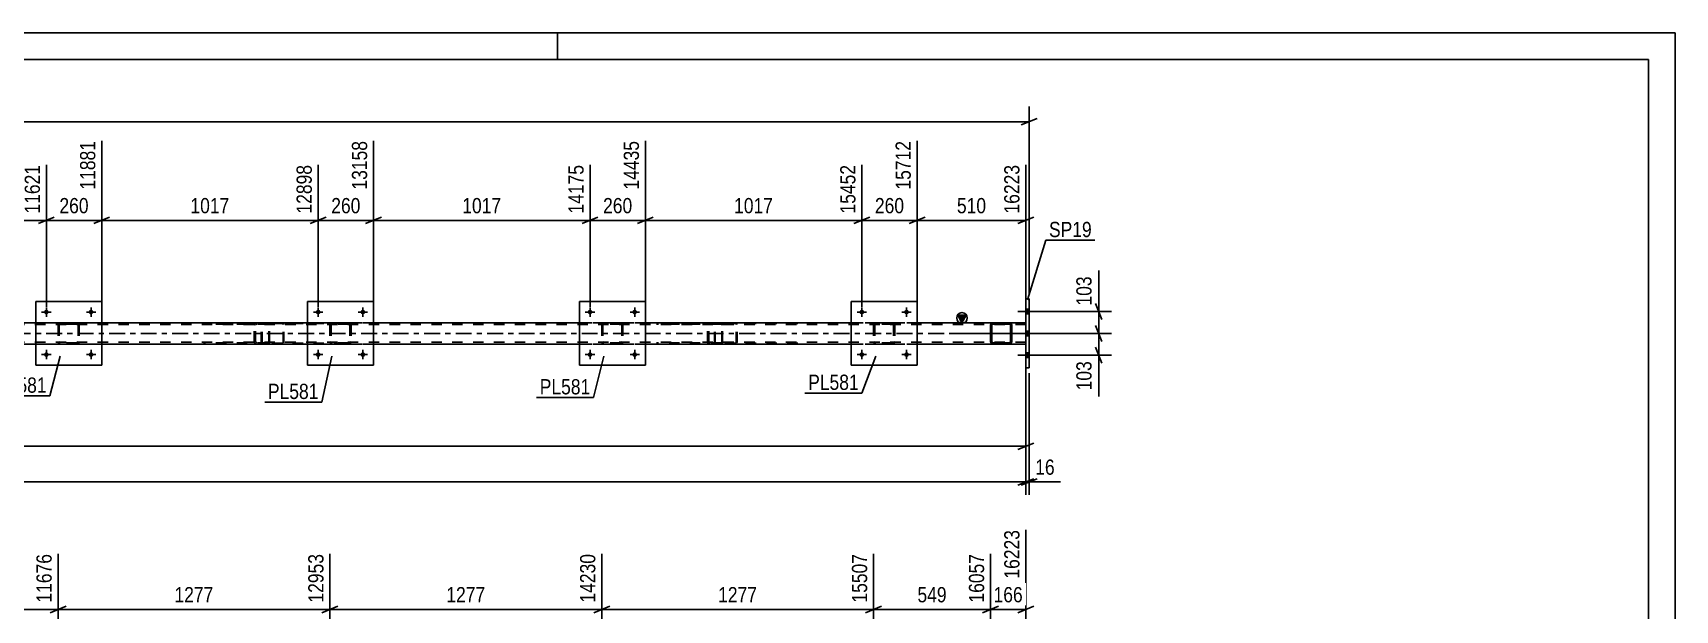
# Model space of a CAD drawing. Header units: millimetres. Extents: x 0 to 841, y 0 to 594.
# Drawn here: x 532.4 to 841, y 485.5 to 594 of the extents above; entities that cross this region are included whole.
import ezdxf

# ---------------------------------------------------------------- set-up
doc = ezdxf.new("R2010")
doc.units = ezdxf.units.MM
doc.linetypes.add('DXK_LINE_DOT2', pattern=[3.9198, 1.9599, -1.9599])
doc.linetypes.add('DXK_LINE_DOT3', pattern=[5.9187, 2.979, -0.9799, 0.9799, -0.9799])
doc.styles.add('Arial Narrow', font='ARIALN.TTF', dxfattribs={"height": 0.2})

# ---------------------------------------------------------------- blocks, each defined once
blk = doc.blocks.new('Unknown-815137511-1135 - 13993')
at = {"color": 5, "linetype": 'Continuous'}
for p, q in [((841, 594), (0, 594)), ((631, 589), (631, 594)), ((841, 0), (841, 594)), ((836, 589), (5, 589)), ((836, 5), (836, 589))]:
    blk.add_line(p, q, dxfattribs=at)
blk = doc.blocks.new('Part-815137511-2528 - 2456')
at = {"color": 7, "linetype": 'DXK_LINE_DOT2'}
for p, q in [((690.37, 539.05), (690.41, 539.24)), ((690.41, 539.24), (690.37, 539.05)), ((690.37, 539.05), (690.37, 536.01)), ((690.61, 539.05), (690.63, 539.15)), ((690.61, 539.05), (690.61, 536.01)), ((690.63, 539.15), (690.68, 539.22)), ((690.67, 539.5), (690.85, 539.53)), ((690.85, 539.53), (690.67, 539.5)), ((690.68, 539.22), (690.76, 539.28)), ((690.76, 539.28), (690.85, 539.29)), ((693.89, 539.53), (690.85, 539.53)), ((693.89, 539.29), (690.85, 539.29)), ((693.89, 539.53), (694.07, 539.5)), ((694.07, 539.5), (693.89, 539.53)), ((693.89, 539.29), (693.98, 539.28)), ((693.98, 539.28), (694.06, 539.22)), ((694.06, 539.22), (694.11, 539.15)), ((694.11, 539.15), (694.13, 539.05)), ((694.13, 539.05), (694.13, 536.01)), ((694.33, 539.24), (694.37, 539.05)), ((694.37, 539.05), (694.33, 539.24)), ((694.37, 539.05), (694.37, 536.01)), ((690.41, 535.83), (690.37, 536.01)), ((690.37, 536.01), (690.41, 535.83)), ((690.63, 535.92), (690.61, 536.01)), ((690.68, 535.84), (690.63, 535.92)), ((690.85, 535.53), (690.67, 535.57)), ((690.67, 535.57), (690.85, 535.53)), ((690.76, 535.79), (690.68, 535.84)), ((690.85, 535.77), (690.76, 535.79)), ((693.89, 535.77), (690.85, 535.77)), ((693.89, 535.53), (690.85, 535.53)), ((693.98, 535.79), (693.89, 535.77)), ((694.07, 535.57), (693.89, 535.53)), ((693.89, 535.53), (694.07, 535.57)), ((694.06, 535.84), (693.98, 535.79)), ((694.11, 535.92), (694.06, 535.84)), ((694.13, 536.01), (694.11, 535.92)), ((694.37, 536.01), (694.33, 535.83)), ((694.33, 535.83), (694.37, 536.01))]:
    blk.add_line(p, q, dxfattribs=at)
for centre, start, end in [((690.85, 539.05), 112.5, 157.5), ((690.85, 539.05), 112.5, 157.5), ((693.89, 539.05), 22.5, 67.5), ((693.89, 539.05), 22.5, 67.5), ((690.85, 536.01), 202.5, 247.5), ((690.85, 536.01), 202.5, 247.5), ((693.89, 536.01), 292.5, 337.5), ((693.89, 536.01), 292.5, 337.5)]:
    blk.add_arc(centre, 0.48, start, end, dxfattribs=at)
blk = doc.blocks.new('Part-815137511-2533 - 2456')
at = {"color": 2, "linetype": 'Continuous'}
for p, q in [((635.09, 543.53), (635.09, 531.53)), ((635.09, 543.53), (647.49, 543.53)), ((647.49, 543.53), (647.49, 531.53)), ((635.09, 531.53), (647.49, 531.53))]:
    blk.add_line(p, q, dxfattribs=at)
blk = doc.blocks.new('Part-815137511-2534 - 2456')
at = {"color": 7, "linetype": 'DXK_LINE_DOT2'}
for p, q in [((639.29, 539.05), (639.33, 539.24)), ((639.33, 539.24), (639.29, 539.05)), ((639.29, 539.05), (639.29, 536.01)), ((639.53, 539.05), (639.55, 539.15)), ((639.53, 539.05), (639.53, 536.01)), ((639.55, 539.15), (639.6, 539.22)), ((639.59, 539.5), (639.77, 539.53)), ((639.77, 539.53), (639.59, 539.5)), ((639.6, 539.22), (639.68, 539.28)), ((639.68, 539.28), (639.77, 539.29)), ((642.81, 539.53), (639.77, 539.53)), ((642.81, 539.29), (639.77, 539.29)), ((642.81, 539.53), (642.99, 539.5)), ((642.99, 539.5), (642.81, 539.53)), ((642.81, 539.29), (642.9, 539.28)), ((642.9, 539.28), (642.98, 539.22)), ((642.98, 539.22), (643.03, 539.15)), ((643.03, 539.15), (643.05, 539.05)), ((643.05, 539.05), (643.05, 536.01)), ((643.25, 539.24), (643.29, 539.05)), ((643.29, 539.05), (643.25, 539.24)), ((643.29, 539.05), (643.29, 536.01)), ((639.33, 535.83), (639.29, 536.01)), ((639.29, 536.01), (639.33, 535.83)), ((639.55, 535.92), (639.53, 536.01)), ((639.6, 535.84), (639.55, 535.92)), ((639.77, 535.53), (639.59, 535.57)), ((639.59, 535.57), (639.77, 535.53)), ((639.68, 535.79), (639.6, 535.84)), ((639.77, 535.77), (639.68, 535.79)), ((642.81, 535.77), (639.77, 535.77)), ((642.81, 535.53), (639.77, 535.53)), ((642.9, 535.79), (642.81, 535.77)), ((642.99, 535.57), (642.81, 535.53)), ((642.81, 535.53), (642.99, 535.57)), ((642.98, 535.84), (642.9, 535.79)), ((643.03, 535.92), (642.98, 535.84)), ((643.05, 536.01), (643.03, 535.92)), ((643.29, 536.01), (643.25, 535.83)), ((643.25, 535.83), (643.29, 536.01))]:
    blk.add_line(p, q, dxfattribs=at)
at = {"color": 7, "linetype": 'DXK_LINE_DOT3'}
blk.add_line((641.29, 537.53), (641.29, 537.53), dxfattribs=at)
at = {"color": 7, "linetype": 'DXK_LINE_DOT2'}
for centre, start, end in [((639.77, 539.05), 112.5, 157.5), ((639.77, 539.05), 112.5, 157.5), ((642.81, 539.05), 22.5, 67.5), ((642.81, 539.05), 22.5, 67.5), ((639.77, 536.01), 202.5, 247.5), ((639.77, 536.01), 202.5, 247.5), ((642.81, 536.01), 292.5, 337.5), ((642.81, 536.01), 292.5, 337.5)]:
    blk.add_arc(centre, 0.48, start, end, dxfattribs=at)
blk = doc.blocks.new('Bolt-815137511-2470 - 2456')
at = {"linetype": 'Continuous'}
for points in [[(637.53, 541.54, -1), (636.65, 541.54, -1)], [(645.93, 541.54, -1), (645.05, 541.54, -1)]]:
    blk.add_hatch(color=1, dxfattribs=at).paths.add_polyline_path(points)
at = {"color": 1, "linetype": 'Continuous'}
for p, q in [((636.21, 541.54), (637.97, 541.54)), ((637.09, 542.42), (637.09, 540.66)), ((644.61, 541.54), (646.37, 541.54)), ((645.49, 542.42), (645.49, 540.66))]:
    blk.add_line(p, q, dxfattribs=at)
blk = doc.blocks.new('Bolt-815137511-2471 - 2456')
at = {"linetype": 'Continuous'}
for points in [[(637.53, 533.54, -1), (636.65, 533.54, -1)], [(645.93, 533.54, -1), (645.05, 533.54, -1)]]:
    blk.add_hatch(color=1, dxfattribs=at).paths.add_polyline_path(points)
at = {"color": 1, "linetype": 'Continuous'}
for p, q in [((637.09, 534.42), (637.09, 532.66)), ((645.49, 534.42), (645.49, 532.66)), ((636.21, 533.54), (637.97, 533.54)), ((644.61, 533.54), (646.37, 533.54))]:
    blk.add_line(p, q, dxfattribs=at)
blk = doc.blocks.new('Bolt-815137511-2472 - 2456')
at = {"linetype": 'Continuous'}
for points in [[(586.45, 541.54, -1), (585.57, 541.54, -1)], [(594.85, 541.54, -1), (593.97, 541.54, -1)]]:
    blk.add_hatch(color=1, dxfattribs=at).paths.add_polyline_path(points)
at = {"color": 1, "linetype": 'Continuous'}
for p, q in [((585.13, 541.54), (586.89, 541.54)), ((586.01, 542.42), (586.01, 540.66)), ((593.53, 541.54), (595.29, 541.54)), ((594.41, 542.42), (594.41, 540.66))]:
    blk.add_line(p, q, dxfattribs=at)
blk = doc.blocks.new('Bolt-815137511-2473 - 2456')
at = {"linetype": 'Continuous'}
for points in [[(586.45, 533.54, -1), (585.57, 533.54, -1)], [(594.85, 533.54, -1), (593.97, 533.54, -1)]]:
    blk.add_hatch(color=1, dxfattribs=at).paths.add_polyline_path(points)
at = {"color": 1, "linetype": 'Continuous'}
for p, q in [((586.01, 534.42), (586.01, 532.66)), ((594.41, 534.42), (594.41, 532.66)), ((585.13, 533.54), (586.89, 533.54)), ((593.53, 533.54), (595.29, 533.54))]:
    blk.add_line(p, q, dxfattribs=at)
blk = doc.blocks.new('Bolt-815137511-2474 - 2456')
at = {"linetype": 'Continuous'}
for points in [[(535.37, 541.54, -1), (534.49, 541.54, -1)], [(543.77, 541.54, -1), (542.89, 541.54, -1)]]:
    blk.add_hatch(color=1, dxfattribs=at).paths.add_polyline_path(points)
at = {"color": 1, "linetype": 'Continuous'}
for p, q in [((534.05, 541.54), (535.81, 541.54)), ((534.93, 542.42), (534.93, 540.66)), ((542.45, 541.54), (544.21, 541.54)), ((543.33, 542.42), (543.33, 540.66))]:
    blk.add_line(p, q, dxfattribs=at)
blk = doc.blocks.new('Part-815137511-2539 - 2456')
at = {"color": 2, "linetype": 'Continuous'}
for p, q in [((584.01, 543.53), (584.01, 531.53)), ((584.01, 543.53), (596.41, 543.53)), ((596.41, 543.53), (596.41, 531.53)), ((584.01, 531.53), (596.41, 531.53))]:
    blk.add_line(p, q, dxfattribs=at)
blk = doc.blocks.new('Bolt-815137511-2475 - 2456')
at = {"linetype": 'Continuous'}
for points in [[(535.37, 533.54, -1), (534.49, 533.54, -1)], [(543.77, 533.54, -1), (542.89, 533.54, -1)]]:
    blk.add_hatch(color=1, dxfattribs=at).paths.add_polyline_path(points)
at = {"color": 1, "linetype": 'Continuous'}
for p, q in [((534.93, 534.42), (534.93, 532.66)), ((543.33, 534.42), (543.33, 532.66)), ((534.05, 533.54), (535.81, 533.54)), ((542.45, 533.54), (544.21, 533.54))]:
    blk.add_line(p, q, dxfattribs=at)
blk = doc.blocks.new('Part-815137511-2540 - 2456')
at = {"color": 7, "linetype": 'DXK_LINE_DOT2'}
for p, q in [((588.21, 539.05), (588.24, 539.24)), ((588.24, 539.24), (588.21, 539.05)), ((588.21, 539.05), (588.21, 536.01)), ((588.45, 539.05), (588.47, 539.15)), ((588.45, 539.05), (588.45, 536.01)), ((588.47, 539.15), (588.52, 539.22)), ((588.5, 539.5), (588.69, 539.53)), ((588.69, 539.53), (588.5, 539.5)), ((588.52, 539.22), (588.6, 539.28)), ((588.6, 539.28), (588.69, 539.29)), ((591.73, 539.53), (588.69, 539.53)), ((591.73, 539.29), (588.69, 539.29)), ((591.73, 539.53), (591.91, 539.5)), ((591.91, 539.5), (591.73, 539.53)), ((591.73, 539.29), (591.82, 539.28)), ((591.82, 539.28), (591.9, 539.22)), ((591.9, 539.22), (591.95, 539.15)), ((591.95, 539.15), (591.97, 539.05)), ((591.97, 539.05), (591.97, 536.01)), ((592.17, 539.24), (592.21, 539.05)), ((592.21, 539.05), (592.17, 539.24)), ((592.21, 539.05), (592.21, 536.01)), ((588.24, 535.83), (588.21, 536.01)), ((588.21, 536.01), (588.24, 535.83)), ((588.47, 535.92), (588.45, 536.01)), ((588.52, 535.84), (588.47, 535.92)), ((588.69, 535.53), (588.5, 535.57)), ((588.5, 535.57), (588.69, 535.53)), ((588.6, 535.79), (588.52, 535.84)), ((588.69, 535.77), (588.6, 535.79)), ((591.73, 535.77), (588.69, 535.77)), ((591.73, 535.53), (588.69, 535.53)), ((591.82, 535.79), (591.73, 535.77)), ((591.91, 535.57), (591.73, 535.53)), ((591.73, 535.53), (591.91, 535.57)), ((591.9, 535.84), (591.82, 535.79)), ((591.95, 535.92), (591.9, 535.84)), ((591.97, 536.01), (591.95, 535.92)), ((592.21, 536.01), (592.17, 535.83)), ((592.17, 535.83), (592.21, 536.01))]:
    blk.add_line(p, q, dxfattribs=at)
at = {"color": 7, "linetype": 'DXK_LINE_DOT3'}
blk.add_line((590.21, 537.53), (590.21, 537.53), dxfattribs=at)
at = {"color": 7, "linetype": 'DXK_LINE_DOT2'}
for centre, start, end in [((588.69, 539.05), 112.5, 157.5), ((588.69, 539.05), 112.5, 157.5), ((591.73, 539.05), 22.5, 67.5), ((591.73, 539.05), 22.5, 67.5), ((588.69, 536.01), 202.5, 247.5), ((588.69, 536.01), 202.5, 247.5), ((591.73, 536.01), 292.5, 337.5), ((591.73, 536.01), 292.5, 337.5)]:
    blk.add_arc(centre, 0.48, start, end, dxfattribs=at)
blk = doc.blocks.new('Bolt-815137511-2478 - 2456')
at = {"linetype": 'Continuous'}
for points in [[(688.61, 541.54, -1), (687.73, 541.54, -1)], [(697.01, 541.54, -1), (696.13, 541.54, -1)]]:
    blk.add_hatch(color=1, dxfattribs=at).paths.add_polyline_path(points)
at = {"color": 1, "linetype": 'Continuous'}
for p, q in [((687.29, 541.54), (689.05, 541.54)), ((688.17, 542.42), (688.17, 540.66)), ((695.69, 541.54), (697.45, 541.54)), ((696.57, 542.42), (696.57, 540.66))]:
    blk.add_line(p, q, dxfattribs=at)
blk = doc.blocks.new('Part-815137511-2602 - 2456')
at = {"linetype": 'Continuous'}
blk.add_hatch(color=2, dxfattribs=at).paths.add_polyline_path([(706.99, 539.53), (706.19, 540.93), (707.79, 540.93)])
at = {"color": 2, "linetype": 'Continuous'}
for p, q in [((706.99, 539.53), (706.19, 540.93)), ((706.19, 540.93), (707.79, 540.93)), ((707.79, 540.93), (706.99, 539.53)), ((532.93, 539.53), (494.25, 539.53)), ((584.01, 539.53), (545.33, 539.53)), ((635.09, 539.53), (596.41, 539.53)), ((686.17, 539.53), (647.49, 539.53)), ((712.83, 539.53), (698.57, 539.53)), ((718.99, 539.53), (715.87, 539.53)), ((532.93, 535.53), (494.25, 535.53)), ((584.01, 535.53), (545.33, 535.53)), ((635.09, 535.53), (596.41, 535.53)), ((686.17, 535.53), (647.49, 535.53)), ((712.83, 535.53), (698.57, 535.53)), ((718.99, 535.53), (715.87, 535.53))]:
    blk.add_line(p, q, dxfattribs=at)
at = {"color": 7, "linetype": 'DXK_LINE_DOT2'}
for p, q in [((718.99, 539.21), (114.68, 539.21)), ((715.87, 539.53), (175.36, 539.53)), ((545.33, 539.53), (532.93, 539.53)), ((596.41, 539.53), (584.01, 539.53)), ((647.49, 539.53), (635.09, 539.53)), ((698.57, 539.53), (686.17, 539.53)), ((718.99, 535.53), (718.99, 539.53)), ((718.99, 539.53), (718.99, 539.53)), ((718.99, 539.53), (718.99, 535.53)), ((718.99, 539.21), (718.99, 539.21)), ((718.99, 535.85), (114.68, 535.85)), ((715.87, 535.53), (175.36, 535.53)), ((545.33, 535.53), (532.93, 535.53)), ((596.41, 535.53), (584.01, 535.53)), ((647.49, 535.53), (635.09, 535.53)), ((698.57, 535.53), (686.17, 535.53)), ((718.99, 535.85), (718.99, 535.85)), ((718.99, 535.53), (718.99, 535.53))]:
    blk.add_line(p, q, dxfattribs=at)
at = {"color": 7, "linetype": 'DXK_LINE_DOT3'}
blk.add_line((114.68, 537.53), (718.99, 537.53), dxfattribs=at)
at = {"color": 2, "linetype": 'Continuous'}
blk.add_circle((706.99, 540.43), 1, dxfattribs=at)
blk = doc.blocks.new('Bolt-815137511-2479 - 2456')
at = {"linetype": 'Continuous'}
for points in [[(688.61, 533.54, -1), (687.73, 533.54, -1)], [(697.01, 533.54, -1), (696.13, 533.54, -1)]]:
    blk.add_hatch(color=1, dxfattribs=at).paths.add_polyline_path(points)
at = {"color": 1, "linetype": 'Continuous'}
for p, q in [((688.17, 534.42), (688.17, 532.66)), ((696.57, 534.42), (696.57, 532.66)), ((687.29, 533.54), (689.05, 533.54)), ((695.69, 533.54), (697.45, 533.54))]:
    blk.add_line(p, q, dxfattribs=at)
blk = doc.blocks.new('Part-815137511-2545 - 2456')
at = {"color": 2, "linetype": 'Continuous'}
for p, q in [((532.93, 543.53), (532.93, 531.53)), ((532.93, 543.53), (545.33, 543.53)), ((545.33, 543.53), (545.33, 531.53)), ((532.93, 531.53), (545.33, 531.53))]:
    blk.add_line(p, q, dxfattribs=at)
blk = doc.blocks.new('Part-815137511-2631 - 2456')
at = {"color": 7, "linetype": 'DXK_LINE_DOT2'}
for p, q in [((575.35, 539.34), (575.33, 539.21)), ((575.33, 535.85), (575.33, 539.21)), ((575.5, 539.21), (575.51, 539.28)), ((575.5, 535.85), (575.5, 539.21)), ((575.51, 539.28), (575.55, 539.33)), ((575.67, 539.53), (575.54, 539.51)), ((575.55, 539.33), (575.6, 539.36)), ((575.6, 539.36), (575.67, 539.37)), ((591, 539.53), (575.67, 539.53)), ((591, 539.37), (575.67, 539.37)), ((579.37, 539.51), (579.24, 539.53)), ((579.24, 539.37), (579.31, 539.36)), ((579.31, 539.36), (579.33, 539.35)), ((579.33, 539.35), (579.36, 539.33)), ((579.36, 539.33), (579.4, 539.28)), ((579.4, 539.28), (579.41, 539.21)), ((579.41, 535.85), (579.41, 539.21)), ((579.58, 539.21), (579.56, 539.34)), ((579.58, 535.85), (579.58, 539.21)), ((575.33, 535.85), (575.35, 535.73)), ((575.51, 535.79), (575.5, 535.85)), ((575.55, 535.74), (575.51, 535.79)), ((575.54, 535.56), (575.67, 535.53)), ((575.6, 535.71), (575.55, 535.74)), ((575.67, 535.69), (575.6, 535.71)), ((591, 535.69), (575.67, 535.69)), ((591, 535.53), (575.67, 535.53)), ((579.24, 535.69), (579.31, 535.71)), ((579.24, 535.53), (579.37, 535.56)), ((579.31, 535.71), (579.33, 535.72)), ((579.33, 535.72), (579.36, 535.74)), ((579.4, 535.79), (579.36, 535.74)), ((579.41, 535.85), (579.4, 535.79)), ((579.56, 535.73), (579.58, 535.85))]:
    blk.add_line(p, q, dxfattribs=at)
for centre, start, end in [((575.66, 539.2), 110.7583, 155.68), ((579.26, 539.2), 24.32, 69.2417), ((575.66, 535.87), 204.32, 249.2417)]:
    blk.add_arc(centre, 0.331, start, end, dxfattribs=at)
blk = doc.blocks.new('Part-815137511-2546 - 2456')
at = {"color": 7, "linetype": 'DXK_LINE_DOT2'}
for p, q in [((537.13, 539.05), (537.16, 539.24)), ((537.16, 539.24), (537.13, 539.05)), ((537.13, 539.05), (537.13, 536.01)), ((537.37, 539.05), (537.39, 539.15)), ((537.37, 539.05), (537.37, 536.01)), ((537.39, 539.15), (537.44, 539.22)), ((537.42, 539.5), (537.61, 539.53)), ((537.61, 539.53), (537.42, 539.5)), ((537.44, 539.22), (537.52, 539.28)), ((537.52, 539.28), (537.61, 539.29)), ((540.65, 539.53), (537.61, 539.53)), ((540.65, 539.29), (537.61, 539.29)), ((540.65, 539.53), (540.83, 539.5)), ((540.83, 539.5), (540.65, 539.53)), ((540.65, 539.29), (540.74, 539.28)), ((540.74, 539.28), (540.82, 539.22)), ((540.82, 539.22), (540.87, 539.15)), ((540.87, 539.15), (540.89, 539.05)), ((540.89, 539.05), (540.89, 536.01)), ((541.09, 539.24), (541.13, 539.05)), ((541.13, 539.05), (541.09, 539.24)), ((541.13, 539.05), (541.13, 536.01)), ((537.16, 535.83), (537.13, 536.01)), ((537.13, 536.01), (537.16, 535.83)), ((537.39, 535.92), (537.37, 536.01)), ((537.44, 535.84), (537.39, 535.92)), ((537.61, 535.53), (537.42, 535.57)), ((537.42, 535.57), (537.61, 535.53)), ((537.52, 535.79), (537.44, 535.84)), ((537.61, 535.77), (537.52, 535.79)), ((540.65, 535.77), (537.61, 535.77)), ((540.65, 535.53), (537.61, 535.53)), ((540.74, 535.79), (540.65, 535.77)), ((540.83, 535.57), (540.65, 535.53)), ((540.65, 535.53), (540.83, 535.57)), ((540.82, 535.84), (540.74, 535.79)), ((540.87, 535.92), (540.82, 535.84)), ((540.89, 536.01), (540.87, 535.92)), ((541.13, 536.01), (541.09, 535.83)), ((541.09, 535.83), (541.13, 536.01))]:
    blk.add_line(p, q, dxfattribs=at)
at = {"color": 7, "linetype": 'DXK_LINE_DOT3'}
blk.add_line((539.13, 537.53), (539.13, 537.53), dxfattribs=at)
at = {"color": 7, "linetype": 'DXK_LINE_DOT2'}
for centre, start, end in [((537.61, 539.05), 112.5, 157.5), ((537.61, 539.05), 112.5, 157.5), ((540.65, 539.05), 22.5, 67.5), ((540.65, 539.05), 22.5, 67.5), ((537.61, 536.01), 202.5, 247.5), ((537.61, 536.01), 202.5, 247.5), ((540.65, 536.01), 292.5, 337.5), ((540.65, 536.01), 292.5, 337.5)]:
    blk.add_arc(centre, 0.48, start, end, dxfattribs=at)
blk = doc.blocks.new('Part-815137511-2557 - 2456')
at = {"color": 2, "linetype": 'Continuous'}
for p, q in [((686.17, 543.53), (686.17, 531.53)), ((686.17, 543.53), (698.57, 543.53)), ((698.57, 543.53), (698.57, 531.53)), ((686.17, 531.53), (698.57, 531.53))]:
    blk.add_line(p, q, dxfattribs=at)
blk = doc.blocks.new('Part-815137511-2558 - 2456')
at = {"color": 2, "linetype": 'Continuous'}
for p, q in [((712.38, 539.24), (712.35, 539.05)), ((712.35, 539.05), (712.35, 536.01)), ((712.59, 539.05), (712.6, 539.15)), ((712.59, 539.05), (712.59, 536.01)), ((712.6, 539.15), (712.66, 539.22)), ((712.83, 539.53), (712.64, 539.5)), ((712.66, 539.22), (712.73, 539.28)), ((712.73, 539.28), (712.83, 539.29)), ((715.87, 539.53), (712.83, 539.53)), ((715.87, 539.29), (712.83, 539.29)), ((716.05, 539.5), (715.87, 539.53)), ((715.87, 539.29), (715.96, 539.28)), ((715.96, 539.28), (716.04, 539.22)), ((716.04, 539.22), (716.09, 539.15)), ((716.09, 539.15), (716.11, 539.05)), ((716.11, 539.05), (716.11, 536.01)), ((716.35, 539.05), (716.31, 539.24)), ((716.35, 539.05), (716.35, 536.01)), ((712.35, 536.01), (712.38, 535.83)), ((712.6, 535.92), (712.59, 536.01)), ((712.66, 535.84), (712.6, 535.92)), ((712.64, 535.57), (712.83, 535.53)), ((712.73, 535.79), (712.66, 535.84)), ((712.83, 535.77), (712.73, 535.79)), ((715.87, 535.77), (712.83, 535.77)), ((715.87, 535.53), (712.83, 535.53)), ((715.96, 535.79), (715.87, 535.77)), ((715.87, 535.53), (716.05, 535.57)), ((716.04, 535.84), (715.96, 535.79)), ((716.09, 535.92), (716.04, 535.84)), ((716.11, 536.01), (716.09, 535.92)), ((716.31, 535.83), (716.35, 536.01))]:
    blk.add_line(p, q, dxfattribs=at)
at = {"color": 7, "linetype": 'DXK_LINE_DOT2'}
for p, q in [((712.35, 539.05), (712.38, 539.24)), ((712.64, 539.5), (712.83, 539.53)), ((715.87, 539.53), (716.05, 539.5)), ((716.31, 539.24), (716.35, 539.05)), ((712.38, 535.83), (712.35, 536.01)), ((712.83, 535.53), (712.64, 535.57)), ((716.05, 535.57), (715.87, 535.53)), ((716.35, 536.01), (716.31, 535.83))]:
    blk.add_line(p, q, dxfattribs=at)
at = {"color": 7, "linetype": 'DXK_LINE_DOT3'}
blk.add_line((714.35, 537.53), (714.35, 537.53), dxfattribs=at)
at = {"color": 2, "linetype": 'Continuous'}
for centre, start, end in [((712.83, 539.05), 112.5, 157.5), ((715.87, 539.05), 22.5, 67.5), ((712.83, 536.01), 202.5, 247.5), ((715.87, 536.01), 292.5, 337.5)]:
    blk.add_arc(centre, 0.48, start, end, dxfattribs=at)
at = {"color": 7, "linetype": 'DXK_LINE_DOT2'}
for centre, start, end in [((712.83, 539.05), 112.5, 157.5), ((715.87, 539.05), 22.5, 67.5), ((712.83, 536.01), 202.5, 247.5), ((715.87, 536.01), 292.5, 337.5)]:
    blk.add_arc(centre, 0.48, start, end, dxfattribs=at)
blk = doc.blocks.new('Bolt-815137511-2605 - 2456')
at = {"linetype": 'Continuous'}
for points in [[(719.63, 541.19), (719.63, 542.07), (718.99, 542.07), (718.99, 541.19)], [(719.63, 541.19), (719.63, 542.07), (718.99, 542.07), (718.99, 541.19)], [(719.63, 541.19), (719.63, 542.07), (718.99, 542.07), (718.99, 541.19)], [(719.63, 537.09), (719.63, 537.97), (718.99, 537.97), (718.99, 537.09)], [(719.63, 537.09), (719.63, 537.97), (718.99, 537.97), (718.99, 537.09)], [(719.63, 532.99), (719.63, 533.87), (718.99, 533.87), (718.99, 532.99)], [(719.63, 532.99), (719.63, 533.87), (718.99, 533.87), (718.99, 532.99)], [(719.63, 532.99), (719.63, 533.87), (718.99, 533.87), (718.99, 532.99)]]:
    blk.add_hatch(color=1, dxfattribs=at).paths.add_polyline_path(points)
at = {"color": 1, "linetype": 'Continuous'}
for p, q in [((720.79, 541.63), (717.47, 541.63)), ((720.79, 541.63), (717.47, 541.63)), ((720.79, 541.63), (717.47, 541.63)), ((719.63, 542.07), (718.99, 542.07)), ((719.63, 542.07), (718.99, 542.07)), ((719.63, 542.07), (718.99, 542.07)), ((719.63, 541.19), (718.99, 541.19)), ((719.63, 541.19), (718.99, 541.19)), ((719.63, 541.19), (718.99, 541.19)), ((720.79, 537.53), (717.47, 537.53)), ((720.79, 537.53), (717.47, 537.53)), ((719.63, 537.97), (718.99, 537.97)), ((719.63, 537.97), (718.99, 537.97)), ((719.63, 537.09), (718.99, 537.09)), ((719.63, 537.09), (718.99, 537.09)), ((720.79, 533.43), (717.47, 533.43)), ((720.79, 533.43), (717.47, 533.43)), ((720.79, 533.43), (717.47, 533.43)), ((719.63, 533.87), (718.99, 533.87)), ((719.63, 533.87), (718.99, 533.87)), ((719.63, 533.87), (718.99, 533.87)), ((719.63, 532.99), (718.99, 532.99)), ((719.63, 532.99), (718.99, 532.99)), ((719.63, 532.99), (718.99, 532.99))]:
    blk.add_line(p, q, dxfattribs=at)
blk = doc.blocks.new('Part-815137511-2650 - 2456')
at = {"color": 7, "linetype": 'DXK_LINE_DOT2'}
for p, q in [((660.49, 539.34), (660.46, 539.21)), ((660.46, 535.85), (660.46, 539.21)), ((660.63, 539.21), (660.64, 539.28)), ((660.63, 535.85), (660.63, 539.21)), ((660.64, 539.28), (660.68, 539.33)), ((660.8, 539.53), (660.67, 539.51)), ((660.68, 539.33), (660.74, 539.36)), ((660.74, 539.36), (660.8, 539.37)), ((676.13, 539.53), (660.8, 539.53)), ((676.13, 539.37), (660.8, 539.37)), ((664.51, 539.51), (664.38, 539.53)), ((664.38, 539.37), (664.44, 539.36)), ((664.44, 539.36), (664.47, 539.35)), ((664.47, 539.35), (664.5, 539.33)), ((664.5, 539.33), (664.54, 539.28)), ((664.54, 539.28), (664.55, 539.21)), ((664.55, 535.85), (664.55, 539.21)), ((664.72, 539.21), (664.69, 539.34)), ((664.72, 535.85), (664.72, 539.21)), ((660.46, 535.85), (660.49, 535.73)), ((660.64, 535.79), (660.63, 535.85)), ((660.68, 535.74), (660.64, 535.79)), ((660.67, 535.56), (660.8, 535.53)), ((660.74, 535.71), (660.68, 535.74)), ((660.8, 535.69), (660.74, 535.71)), ((676.13, 535.69), (660.8, 535.69)), ((676.13, 535.53), (660.8, 535.53)), ((664.38, 535.69), (664.44, 535.71)), ((664.38, 535.53), (664.51, 535.56)), ((664.44, 535.71), (664.47, 535.72)), ((664.47, 535.72), (664.5, 535.74)), ((664.54, 535.79), (664.5, 535.74)), ((664.55, 535.85), (664.54, 535.79)), ((664.69, 535.73), (664.72, 535.85))]:
    blk.add_line(p, q, dxfattribs=at)
for centre, start, end in [((660.79, 539.2), 110.7583, 155.68), ((664.39, 539.2), 24.32, 69.2417), ((660.79, 535.87), 204.32, 249.2417)]:
    blk.add_arc(centre, 0.331, start, end, dxfattribs=at)
blk = doc.blocks.new('Part-815137511-2652 - 2456')
at = {"color": 7, "linetype": 'DXK_LINE_DOT2'}
for p, q in [((661.74, 539.53), (649.58, 539.53)), ((661.74, 539.29), (649.58, 539.29)), ((659.17, 539.19), (659.14, 539.05)), ((659.14, 536.01), (659.14, 539.05)), ((659.18, 539.24), (659.17, 539.19)), ((659.4, 539.05), (659.41, 539.15)), ((659.4, 536.01), (659.4, 539.05)), ((659.41, 539.15), (659.47, 539.22)), ((659.65, 539.53), (659.45, 539.5)), ((659.47, 539.22), (659.55, 539.28)), ((659.55, 539.28), (659.65, 539.29)), ((660.46, 539.29), (660.46, 539.53)), ((661.84, 539.5), (661.74, 539.53)), ((661.74, 539.29), (661.79, 539.28)), ((661.79, 539.28), (661.83, 539.22)), ((661.83, 539.22), (661.86, 539.15)), ((661.93, 539.39), (661.84, 539.5)), ((661.86, 539.15), (661.87, 539.05)), ((661.87, 536.01), (661.87, 539.05)), ((661.99, 539.24), (661.93, 539.39)), ((662.01, 539.05), (661.99, 539.24)), ((662.01, 536.01), (662.01, 539.05)), ((661.74, 535.77), (649.58, 535.77)), ((661.74, 535.53), (649.58, 535.53)), ((659.14, 536.01), (659.16, 535.93)), ((659.16, 535.93), (659.18, 535.83)), ((659.41, 535.92), (659.4, 536.01)), ((659.47, 535.84), (659.41, 535.92)), ((659.45, 535.57), (659.65, 535.53)), ((659.55, 535.79), (659.47, 535.84)), ((659.65, 535.77), (659.55, 535.79)), ((660.46, 535.53), (660.46, 535.77)), ((661.79, 535.79), (661.74, 535.77)), ((661.74, 535.53), (661.84, 535.57)), ((661.83, 535.84), (661.79, 535.79)), ((661.86, 535.92), (661.83, 535.84)), ((661.84, 535.57), (661.93, 535.67)), ((661.87, 536.01), (661.86, 535.92)), ((661.93, 535.67), (661.94, 535.71)), ((661.94, 535.71), (661.99, 535.83)), ((661.99, 535.83), (662.01, 536.01))]:
    blk.add_line(p, q, dxfattribs=at)
for centre, start, end in [((659.63, 539.04), 111.1941, 156.1506), ((659.63, 536.03), 203.8494, 248.8059)]:
    blk.add_arc(centre, 0.492, start, end, dxfattribs=at)
blk = doc.blocks.new('Part-815137511-2659 - 2456')
at = {"color": 7, "linetype": 'DXK_LINE_DOT2'}
for p, q in [((576.6, 539.53), (564.45, 539.53)), ((576.6, 539.29), (564.45, 539.29)), ((574.04, 539.19), (574.01, 539.05)), ((574.01, 536.01), (574.01, 539.05)), ((574.05, 539.24), (574.04, 539.19)), ((574.26, 539.05), (574.28, 539.15)), ((574.26, 536.01), (574.26, 539.05)), ((574.28, 539.15), (574.33, 539.22)), ((574.51, 539.53), (574.32, 539.5)), ((574.33, 539.22), (574.42, 539.28)), ((574.42, 539.28), (574.51, 539.29)), ((575.33, 539.29), (575.33, 539.53)), ((576.71, 539.5), (576.6, 539.53)), ((576.6, 539.29), (576.66, 539.28)), ((576.66, 539.28), (576.7, 539.22)), ((576.7, 539.22), (576.73, 539.15)), ((576.8, 539.39), (576.71, 539.5)), ((576.73, 539.15), (576.74, 539.05)), ((576.74, 536.01), (576.74, 539.05)), ((576.85, 539.24), (576.8, 539.39)), ((576.87, 539.05), (576.85, 539.24)), ((576.87, 536.01), (576.87, 539.05)), ((576.6, 535.77), (564.45, 535.77)), ((576.6, 535.53), (564.45, 535.53)), ((574.01, 536.01), (574.03, 535.93)), ((574.03, 535.93), (574.05, 535.83)), ((574.28, 535.92), (574.26, 536.01)), ((574.33, 535.84), (574.28, 535.92)), ((574.32, 535.57), (574.51, 535.53)), ((574.42, 535.79), (574.33, 535.84)), ((574.51, 535.77), (574.42, 535.79)), ((575.33, 535.53), (575.33, 535.77)), ((576.66, 535.79), (576.6, 535.77)), ((576.6, 535.53), (576.71, 535.57)), ((576.7, 535.84), (576.66, 535.79)), ((576.73, 535.92), (576.7, 535.84)), ((576.71, 535.57), (576.8, 535.67)), ((576.74, 536.01), (576.73, 535.92)), ((576.8, 535.67), (576.81, 535.71)), ((576.81, 535.71), (576.85, 535.83)), ((576.85, 535.83), (576.87, 536.01))]:
    blk.add_line(p, q, dxfattribs=at)
for centre, start, end in [((574.5, 539.04), 111.1941, 156.1506), ((574.5, 536.03), 203.8494, 248.8059)]:
    blk.add_arc(centre, 0.492, start, end, dxfattribs=at)
blk = doc.blocks.new('Part-815137511-2670 - 2456')
at = {"color": 2, "linetype": 'Continuous'}
for p, q in [((718.99, 544.03), (718.99, 544.03)), ((718.99, 544.03), (719.63, 544.03)), ((718.99, 531.03), (718.99, 544.03)), ((719.63, 544.03), (719.63, 531.03)), ((718.99, 531.03), (718.99, 531.03)), ((719.63, 531.03), (718.99, 531.03))]:
    blk.add_line(p, q, dxfattribs=at)
at = {"color": 7, "linetype": 'DXK_LINE_DOT2'}
for p, q in [((718.99, 544.03), (718.99, 531.03)), ((719.63, 531.03), (719.63, 544.03))]:
    blk.add_line(p, q, dxfattribs=at)
blk = doc.blocks.new('StraightDimension-815137511-10486 - 2456')
at = {"color": 7, "linetype": 'Continuous'}
for p, q in [((545.33, 540.53), (545.33, 573.69)), ((586.01, 542.54), (586.01, 569.19)), ((546.83, 559.35), (543.83, 558.15)), ((545.33, 558.75), (586.01, 558.75)), ((584.51, 558.15), (587.51, 559.35))]:
    blk.add_line(p, q, dxfattribs=at)
at = {"color": 0, "linetype": 'Continuous'}
blk.add_wipeout([(585.41, 569.79), (581.21, 569.79), (581.21, 559.45), (585.41, 559.45)], dxfattribs=at)
at = {"color": 0}
blk.add_wipeout([(569.92, 559.5), (569.92, 563.7), (561.41, 563.7), (561.41, 559.5)], dxfattribs=at)
at = {"color": 3, "linetype": 'Continuous', "style": 'Arial Narrow'}
blk.add_text('12898', height=2.863, rotation=90.0002, dxfattribs=at).set_placement((584.81, 560.05))
at = {"color": 3, "style": 'Arial Narrow'}
blk.add_text('1017', height=2.863, dxfattribs=at).set_placement((562.01, 560.1))
blk = doc.blocks.new('StraightDimension-815137511-10488 - 2456')
at = {"color": 7, "linetype": 'Continuous'}
for p, q in [((494.25, 540.53), (494.25, 573.69)), ((534.93, 542.54), (534.93, 569.19)), ((495.75, 559.35), (492.75, 558.15)), ((494.25, 558.75), (534.93, 558.75)), ((533.43, 558.15), (536.43, 559.35))]:
    blk.add_line(p, q, dxfattribs=at)
at = {"color": 0, "linetype": 'Continuous'}
blk.add_wipeout([(534.33, 569.79), (530.13, 569.79), (530.13, 559.45), (534.33, 559.45)], dxfattribs=at)
at = {"color": 0}
blk.add_wipeout([(518.84, 559.5), (518.84, 563.7), (510.33, 563.7), (510.33, 559.5)], dxfattribs=at)
at = {"color": 3, "linetype": 'Continuous', "style": 'Arial Narrow'}
blk.add_text('11621', height=2.863, rotation=90.0002, dxfattribs=at).set_placement((533.73, 560.05))
at = {"color": 3, "style": 'Arial Narrow'}
blk.add_text('1017', height=2.863, dxfattribs=at).set_placement((510.93, 560.1))
blk = doc.blocks.new('StraightDimension-815137511-2776 - 2456')
at = {"color": 7, "linetype": 'Continuous'}
for p, q in [((718.99, 530.03), (718.99, 507.22)), ((89.45, 509.62), (718.99, 509.62)), ((717.49, 509.02), (720.49, 510.22))]:
    blk.add_line(p, q, dxfattribs=at)
blk = doc.blocks.new('StraightDimension-815137511-10485 - 2456')
at = {"color": 7, "linetype": 'Continuous'}
for p, q in [((596.41, 540.53), (596.41, 573.69)), ((586.01, 542.54), (586.01, 569.19)), ((584.51, 558.15), (587.51, 559.35)), ((586.01, 558.75), (596.41, 558.75)), ((597.91, 559.35), (594.91, 558.15))]:
    blk.add_line(p, q, dxfattribs=at)
at = {"color": 0}
blk.add_wipeout([(594.55, 559.5), (594.55, 563.7), (587.87, 563.7), (587.87, 559.5)], dxfattribs=at)
at = {"color": 0, "linetype": 'Continuous'}
blk.add_wipeout([(595.81, 574.29), (591.61, 574.29), (591.61, 563.95), (595.81, 563.95)], dxfattribs=at)
at = {"color": 3, "linetype": 'Continuous', "style": 'Arial Narrow'}
blk.add_text('13158', height=2.863, rotation=90.0002, dxfattribs=at).set_placement((595.21, 564.55))
at = {"color": 3, "style": 'Arial Narrow'}
blk.add_text('260', height=2.863, dxfattribs=at).set_placement((588.47, 560.1))
blk = doc.blocks.new('StraightDimension-815137511-10483 - 2456')
at = {"color": 7, "linetype": 'Continuous'}
for p, q in [((647.49, 540.53), (647.49, 573.69)), ((637.09, 542.54), (637.09, 569.19)), ((635.59, 558.15), (638.59, 559.35)), ((637.09, 558.75), (647.49, 558.75)), ((648.99, 559.35), (645.99, 558.15))]:
    blk.add_line(p, q, dxfattribs=at)
at = {"color": 0}
blk.add_wipeout([(645.63, 559.5), (645.63, 563.7), (638.95, 563.7), (638.95, 559.5)], dxfattribs=at)
at = {"color": 0, "linetype": 'Continuous'}
blk.add_wipeout([(646.89, 574.29), (642.69, 574.29), (642.69, 563.95), (646.89, 563.95)], dxfattribs=at)
at = {"color": 3, "linetype": 'Continuous', "style": 'Arial Narrow'}
blk.add_text('14435', height=2.863, rotation=90.0002, dxfattribs=at).set_placement((646.29, 564.55))
at = {"color": 3, "style": 'Arial Narrow'}
blk.add_text('260', height=2.863, dxfattribs=at).set_placement((639.55, 560.1))
blk = doc.blocks.new('StraightDimension-815137511-10480 - 2456')
at = {"color": 7, "linetype": 'Continuous'}
for p, q in [((698.57, 540.53), (698.57, 573.69)), ((718.99, 540.53), (718.99, 569.19)), ((700.07, 559.35), (697.07, 558.15)), ((698.57, 558.75), (718.99, 558.75)), ((717.49, 558.15), (720.49, 559.35))]:
    blk.add_line(p, q, dxfattribs=at)
at = {"color": 0, "linetype": 'Continuous'}
blk.add_wipeout([(718.39, 569.79), (714.19, 569.79), (714.19, 559.45), (718.39, 559.45)], dxfattribs=at)
at = {"color": 0}
blk.add_wipeout([(712.12, 559.5), (712.12, 563.7), (705.44, 563.7), (705.44, 559.5)], dxfattribs=at)
at = {"color": 3, "linetype": 'Continuous', "style": 'Arial Narrow'}
blk.add_text('16223', height=2.863, rotation=90.0002, dxfattribs=at).set_placement((717.79, 560.05))
at = {"color": 3, "style": 'Arial Narrow'}
blk.add_text('510', height=2.863, dxfattribs=at).set_placement((706.04, 560.1))
blk = doc.blocks.new('StraightDimension-815137511-2766 - 2456')
at = {"color": 7, "linetype": 'Continuous'}
for p, q in [((718.99, 530.03), (718.99, 507.22)), ((719.63, 530.03), (719.63, 507.22)), ((717.49, 509.02), (720.49, 510.22)), ((721.13, 510.22), (718.13, 509.02)), ((718.99, 509.62), (719.63, 509.62))]:
    blk.add_line(p, q, dxfattribs=at)
at = {"color": 0}
blk.add_wipeout([(725.01, 510.37), (725.01, 514.57), (720.15, 514.57), (720.15, 510.37)], dxfattribs=at)
at = {"color": 7, "linetype": 'Continuous'}
blk.add_line((719.63, 509.62), (725.53, 509.62), dxfattribs=at)
blk.add_line((719.63, 509.62), (725.53, 509.62), dxfattribs=at)
at = {"color": 3, "style": 'Arial Narrow'}
blk.add_text('16', height=2.863, dxfattribs=at).set_placement((720.75, 510.97))
blk = doc.blocks.new('StraightDimension-815137511-2797 - 2456')
at = {"color": 7, "linetype": 'Continuous'}
for p, q in [((704.76, 537.53), (735.09, 537.53)), ((732.09, 539.03), (733.29, 536.03)), ((732.69, 533.43), (732.69, 537.53)), ((733.29, 531.93), (732.09, 534.93)), ((720.63, 533.43), (735.09, 533.43))]:
    blk.add_line(p, q, dxfattribs=at)
at = {"color": 0}
blk.add_wipeout([(731.94, 532.91), (727.74, 532.91), (727.74, 526.22), (731.94, 526.22)], dxfattribs=at)
at = {"color": 7, "linetype": 'Continuous'}
blk.add_line((732.69, 533.43), (732.69, 525.7), dxfattribs=at)
blk.add_line((732.69, 533.43), (732.69, 525.7), dxfattribs=at)
at = {"color": 3, "style": 'Arial Narrow'}
blk.add_text('103', height=2.863, rotation=90.0002, dxfattribs=at).set_placement((731.34, 526.82))
blk = doc.blocks.new('StraightDimension-815137511-2810 - 2456')
at = {"color": 7, "linetype": 'Continuous'}
for p, q in [((720.63, 541.63), (735.09, 541.63)), ((732.09, 543.13), (733.29, 540.13)), ((732.69, 537.53), (732.69, 541.63)), ((704.76, 537.53), (735.09, 537.53)), ((733.29, 536.03), (732.09, 539.03))]:
    blk.add_line(p, q, dxfattribs=at)
at = {"color": 0}
blk.add_wipeout([(731.94, 548.84), (727.74, 548.84), (727.74, 542.16), (731.94, 542.16)], dxfattribs=at)
at = {"color": 7, "linetype": 'Continuous'}
blk.add_line((732.69, 541.63), (732.69, 549.37), dxfattribs=at)
blk.add_line((732.69, 541.63), (732.69, 549.37), dxfattribs=at)
at = {"color": 3, "style": 'Arial Narrow'}
blk.add_text('103', height=2.863, rotation=90.0002, dxfattribs=at).set_placement((731.34, 542.76))
blk = doc.blocks.new('StraightDimension-815137511-2935 - 2456')
at = {"color": 7, "linetype": 'Continuous'}
for p, q in [((88.81, 577.29), (719.63, 577.29)), ((718.13, 576.69), (721.13, 577.89)), ((719.63, 545.03), (719.63, 580.14))]:
    blk.add_line(p, q, dxfattribs=at)
blk = doc.blocks.new('StraightDimension-815137511-2958 - 2456')
at = {"color": 7, "linetype": 'Continuous'}
for p, q in [((718.99, 534.53), (718.99, 513.93)), ((153.65, 516.33), (718.99, 516.33)), ((717.49, 515.73), (720.49, 516.93))]:
    blk.add_line(p, q, dxfattribs=at)
blk = doc.blocks.new('StraightDimension-815137511-10481 - 2456')
at = {"color": 7, "linetype": 'Continuous'}
for p, q in [((698.57, 540.53), (698.57, 573.69)), ((688.17, 542.54), (688.17, 569.19)), ((686.67, 558.15), (689.67, 559.35)), ((688.17, 558.75), (698.57, 558.75)), ((700.07, 559.35), (697.07, 558.15))]:
    blk.add_line(p, q, dxfattribs=at)
at = {"color": 0}
blk.add_wipeout([(696.71, 559.5), (696.71, 563.7), (690.03, 563.7), (690.03, 559.5)], dxfattribs=at)
at = {"color": 0, "linetype": 'Continuous'}
blk.add_wipeout([(697.97, 574.29), (693.77, 574.29), (693.77, 563.95), (697.97, 563.95)], dxfattribs=at)
at = {"color": 3, "linetype": 'Continuous', "style": 'Arial Narrow'}
blk.add_text('15712', height=2.863, rotation=90.0002, dxfattribs=at).set_placement((697.37, 564.55))
at = {"color": 3, "style": 'Arial Narrow'}
blk.add_text('260', height=2.863, dxfattribs=at).set_placement((690.63, 560.1))
blk = doc.blocks.new('StraightDimension-815137511-10482 - 2456')
at = {"color": 7, "linetype": 'Continuous'}
for p, q in [((647.49, 540.53), (647.49, 573.69)), ((688.17, 542.54), (688.17, 569.19)), ((648.99, 559.35), (645.99, 558.15)), ((647.49, 558.75), (688.17, 558.75)), ((686.67, 558.15), (689.67, 559.35))]:
    blk.add_line(p, q, dxfattribs=at)
at = {"color": 0, "linetype": 'Continuous'}
blk.add_wipeout([(687.57, 569.79), (683.37, 569.79), (683.37, 559.45), (687.57, 559.45)], dxfattribs=at)
at = {"color": 0}
blk.add_wipeout([(672.09, 559.5), (672.09, 563.7), (663.57, 563.7), (663.57, 559.5)], dxfattribs=at)
at = {"color": 3, "linetype": 'Continuous', "style": 'Arial Narrow'}
blk.add_text('15452', height=2.863, rotation=90.0002, dxfattribs=at).set_placement((686.97, 560.05))
at = {"color": 3, "style": 'Arial Narrow'}
blk.add_text('1017', height=2.863, dxfattribs=at).set_placement((664.17, 560.1))
blk = doc.blocks.new('StraightDimension-815137511-10484 - 2456')
at = {"color": 7, "linetype": 'Continuous'}
for p, q in [((596.41, 540.53), (596.41, 573.69)), ((637.09, 542.54), (637.09, 569.19)), ((597.91, 559.35), (594.91, 558.15)), ((596.41, 558.75), (637.09, 558.75)), ((635.59, 558.15), (638.59, 559.35))]:
    blk.add_line(p, q, dxfattribs=at)
at = {"color": 0, "linetype": 'Continuous'}
blk.add_wipeout([(636.49, 569.79), (632.29, 569.79), (632.29, 559.45), (636.49, 559.45)], dxfattribs=at)
at = {"color": 0}
blk.add_wipeout([(621, 559.5), (621, 563.7), (612.49, 563.7), (612.49, 559.5)], dxfattribs=at)
at = {"color": 3, "linetype": 'Continuous', "style": 'Arial Narrow'}
blk.add_text('14175', height=2.863, rotation=90.0002, dxfattribs=at).set_placement((635.89, 560.05))
at = {"color": 3, "style": 'Arial Narrow'}
blk.add_text('1017', height=2.863, dxfattribs=at).set_placement((613.09, 560.1))
blk = doc.blocks.new('StraightDimension-815137511-10487 - 2456')
at = {"color": 7, "linetype": 'Continuous'}
for p, q in [((545.33, 540.53), (545.33, 573.69)), ((534.93, 542.54), (534.93, 569.19)), ((533.43, 558.15), (536.43, 559.35)), ((534.93, 558.75), (545.33, 558.75)), ((546.83, 559.35), (543.83, 558.15))]:
    blk.add_line(p, q, dxfattribs=at)
at = {"color": 0}
blk.add_wipeout([(543.47, 559.5), (543.47, 563.7), (536.79, 563.7), (536.79, 559.5)], dxfattribs=at)
at = {"color": 0, "linetype": 'Continuous'}
blk.add_wipeout([(544.73, 574.29), (540.53, 574.29), (540.53, 563.95), (544.73, 563.95)], dxfattribs=at)
at = {"color": 3, "linetype": 'Continuous', "style": 'Arial Narrow'}
blk.add_text('11881', height=2.863, rotation=90.0002, dxfattribs=at).set_placement((544.13, 564.55))
at = {"color": 3, "style": 'Arial Narrow'}
blk.add_text('260', height=2.863, dxfattribs=at).set_placement((537.39, 560.1))
blk = doc.blocks.new('StraightDimension-815137511-11076 - 3456')
at = {"color": 7, "linetype": 'Continuous'}
for p, q in [((718.99, 444.31), (718.99, 500.59)), ((712.35, 453.11), (712.35, 496.09)), ((710.85, 485.05), (713.85, 486.25)), ((712.35, 485.65), (718.99, 485.65)), ((720.49, 486.25), (717.49, 485.05))]:
    blk.add_line(p, q, dxfattribs=at)
at = {"color": 0}
blk.add_wipeout([(719.01, 486.4), (719.01, 490.6), (712.32, 490.6), (712.32, 486.4)], dxfattribs=at)
at = {"color": 0, "linetype": 'Continuous'}
blk.add_wipeout([(718.39, 501.19), (714.19, 501.19), (714.19, 490.85), (718.39, 490.85)], dxfattribs=at)
at = {"color": 3, "linetype": 'Continuous', "style": 'Arial Narrow'}
blk.add_text('16223', height=2.863, rotation=90.0002, dxfattribs=at).set_placement((717.79, 491.45))
at = {"color": 3, "style": 'Arial Narrow'}
blk.add_text('166', height=2.863, dxfattribs=at).set_placement((712.92, 487))
blk = doc.blocks.new('StraightDimension-815137511-11081 - 3456')
at = {"color": 7, "linetype": 'Continuous'}
for p, q in [((486.05, 452.15), (486.05, 496.09)), ((537.13, 452.15), (537.13, 496.09)), ((487.55, 486.25), (484.55, 485.05)), ((486.05, 485.65), (537.13, 485.65)), ((535.63, 485.05), (538.63, 486.25))]:
    blk.add_line(p, q, dxfattribs=at)
at = {"color": 0, "linetype": 'Continuous'}
blk.add_wipeout([(536.53, 496.69), (532.33, 496.69), (532.33, 486.35), (536.53, 486.35)], dxfattribs=at)
at = {"color": 0}
blk.add_wipeout([(515.84, 486.4), (515.84, 490.6), (507.33, 490.6), (507.33, 486.4)], dxfattribs=at)
at = {"color": 3, "linetype": 'Continuous', "style": 'Arial Narrow'}
blk.add_text('11676', height=2.863, rotation=90.0002, dxfattribs=at).set_placement((535.93, 486.95))
at = {"color": 3, "style": 'Arial Narrow'}
blk.add_text('1277', height=2.863, dxfattribs=at).set_placement((507.93, 487))
blk = doc.blocks.new('StraightDimension-815137511-11077 - 3456')
at = {"color": 7, "linetype": 'Continuous'}
for p, q in [((690.37, 451.92), (690.37, 496.09)), ((712.35, 453.11), (712.35, 496.09)), ((691.87, 486.25), (688.87, 485.05)), ((690.37, 485.65), (712.35, 485.65)), ((710.85, 485.05), (713.85, 486.25))]:
    blk.add_line(p, q, dxfattribs=at)
at = {"color": 0, "linetype": 'Continuous'}
blk.add_wipeout([(711.75, 496.69), (707.55, 496.69), (707.55, 486.35), (711.75, 486.35)], dxfattribs=at)
at = {"color": 0}
blk.add_wipeout([(704.7, 486.4), (704.7, 490.6), (698.02, 490.6), (698.02, 486.4)], dxfattribs=at)
at = {"color": 3, "linetype": 'Continuous', "style": 'Arial Narrow'}
blk.add_text('16057', height=2.863, rotation=90.0002, dxfattribs=at).set_placement((711.15, 486.95))
at = {"color": 3, "style": 'Arial Narrow'}
blk.add_text('549', height=2.863, dxfattribs=at).set_placement((698.62, 487))
blk = doc.blocks.new('StraightDimension-815137511-11078 - 3456')
at = {"color": 7, "linetype": 'Continuous'}
for p, q in [((639.29, 452.15), (639.29, 496.09)), ((690.37, 451.92), (690.37, 496.09)), ((640.79, 486.25), (637.79, 485.05)), ((639.29, 485.65), (690.37, 485.65)), ((688.87, 485.05), (691.87, 486.25))]:
    blk.add_line(p, q, dxfattribs=at)
at = {"color": 0, "linetype": 'Continuous'}
blk.add_wipeout([(689.77, 496.69), (685.57, 496.69), (685.57, 486.35), (689.77, 486.35)], dxfattribs=at)
at = {"color": 0}
blk.add_wipeout([(669.09, 486.4), (669.09, 490.6), (660.57, 490.6), (660.57, 486.4)], dxfattribs=at)
at = {"color": 3, "linetype": 'Continuous', "style": 'Arial Narrow'}
blk.add_text('15507', height=2.863, rotation=90.0002, dxfattribs=at).set_placement((689.17, 486.95))
at = {"color": 3, "style": 'Arial Narrow'}
blk.add_text('1277', height=2.863, dxfattribs=at).set_placement((661.17, 487))
blk = doc.blocks.new('StraightDimension-815137511-11079 - 3456')
at = {"color": 7, "linetype": 'Continuous'}
for p, q in [((588.21, 452.15), (588.21, 496.09)), ((639.29, 452.15), (639.29, 496.09)), ((589.71, 486.25), (586.71, 485.05)), ((588.21, 485.65), (639.29, 485.65)), ((637.79, 485.05), (640.79, 486.25))]:
    blk.add_line(p, q, dxfattribs=at)
at = {"color": 0, "linetype": 'Continuous'}
blk.add_wipeout([(638.69, 496.69), (634.49, 496.69), (634.49, 486.35), (638.69, 486.35)], dxfattribs=at)
at = {"color": 0}
blk.add_wipeout([(618, 486.4), (618, 490.6), (609.49, 490.6), (609.49, 486.4)], dxfattribs=at)
at = {"color": 3, "linetype": 'Continuous', "style": 'Arial Narrow'}
blk.add_text('14230', height=2.863, rotation=90.0002, dxfattribs=at).set_placement((638.09, 486.95))
at = {"color": 3, "style": 'Arial Narrow'}
blk.add_text('1277', height=2.863, dxfattribs=at).set_placement((610.09, 487))
blk = doc.blocks.new('StraightDimension-815137511-11080 - 3456')
at = {"color": 7, "linetype": 'Continuous'}
for p, q in [((537.13, 452.15), (537.13, 496.09)), ((588.21, 452.15), (588.21, 496.09)), ((538.63, 486.25), (535.63, 485.05)), ((537.13, 485.65), (588.21, 485.65)), ((586.71, 485.05), (589.71, 486.25))]:
    blk.add_line(p, q, dxfattribs=at)
at = {"color": 0, "linetype": 'Continuous'}
blk.add_wipeout([(587.61, 496.69), (583.41, 496.69), (583.41, 486.35), (587.61, 486.35)], dxfattribs=at)
at = {"color": 0}
blk.add_wipeout([(566.92, 486.4), (566.92, 490.6), (558.41, 490.6), (558.41, 486.4)], dxfattribs=at)
at = {"color": 3, "linetype": 'Continuous', "style": 'Arial Narrow'}
blk.add_text('12953', height=2.863, rotation=90.0002, dxfattribs=at).set_placement((587.01, 486.95))
at = {"color": 3, "style": 'Arial Narrow'}
blk.add_text('1277', height=2.863, dxfattribs=at).set_placement((559.01, 487))
blk = doc.blocks.new('Mark-815137511-2529 - 2456')
at = {"color": 0}
blk.add_wipeout([(637.15, 526.07), (637.15, 529.07), (627.65, 529.07), (627.65, 526.07)], dxfattribs=at)
blk.add_wipeout([(637.15, 526.07), (637.15, 529.07), (627.65, 529.07), (627.65, 526.07)], dxfattribs=at)
at = {"color": 30, "linetype": 'Continuous'}
for p in [(639.69, 533.25), (627.05, 525.47)]:
    blk.add_line(p, (637.75, 525.47), dxfattribs=at)
at = {"color": 3, "style": 'Arial Narrow'}
blk.add_text('PL581', height=2.863, dxfattribs=at).set_placement((627.65, 526.07))
blk = doc.blocks.new('Mark-815137511-2535 - 2456')
at = {"color": 0}
blk.add_wipeout([(586.08, 525.2), (586.08, 528.2), (576.57, 528.2), (576.57, 525.2)], dxfattribs=at)
blk.add_wipeout([(586.08, 525.2), (586.08, 528.2), (576.57, 528.2), (576.57, 525.2)], dxfattribs=at)
at = {"color": 30, "linetype": 'Continuous'}
for p in [(588.6, 533.25), (575.97, 524.6)]:
    blk.add_line(p, (586.68, 524.6), dxfattribs=at)
at = {"color": 3, "style": 'Arial Narrow'}
blk.add_text('PL581', height=2.863, dxfattribs=at).set_placement((576.57, 525.2))
blk = doc.blocks.new('Mark-815137511-2541 - 2456')
at = {"color": 0}
blk.add_wipeout([(535, 526.38), (535, 529.38), (525.49, 529.38), (525.49, 526.38)], dxfattribs=at)
blk.add_wipeout([(535, 526.38), (535, 529.38), (525.49, 529.38), (525.49, 526.38)], dxfattribs=at)
at = {"color": 30, "linetype": 'Continuous'}
for p in [(537.52, 533.25), (524.89, 525.78)]:
    blk.add_line(p, (535.6, 525.78), dxfattribs=at)
at = {"color": 3, "style": 'Arial Narrow'}
blk.add_text('PL581', height=2.863, dxfattribs=at).set_placement((525.49, 526.38))
blk = doc.blocks.new('Mark-815137511-2553 - 2456')
at = {"color": 0}
blk.add_wipeout([(687.59, 526.91), (687.59, 529.91), (678.09, 529.91), (678.09, 526.91)], dxfattribs=at)
blk.add_wipeout([(687.59, 526.91), (687.59, 529.91), (678.09, 529.91), (678.09, 526.91)], dxfattribs=at)
at = {"color": 30, "linetype": 'Continuous'}
for p in [(690.77, 533.25), (677.49, 526.31)]:
    blk.add_line(p, (688.19, 526.31), dxfattribs=at)
at = {"color": 3, "style": 'Arial Narrow'}
blk.add_text('PL581', height=2.863, dxfattribs=at).set_placement((678.09, 526.91))
blk = doc.blocks.new('Mark-815137511-2666 - 2456')
at = {"color": 0}
blk.add_wipeout([(731.38, 555.62), (731.38, 558.62), (723.34, 558.62), (723.34, 555.62)], dxfattribs=at)
blk.add_wipeout([(731.38, 555.62), (731.38, 558.62), (723.34, 558.62), (723.34, 555.62)], dxfattribs=at)
at = {"color": 30, "linetype": 'Continuous'}
for p, q in [((719.27, 543.81), (722.74, 555.02)), ((722.74, 555.02), (731.98, 555.02))]:
    blk.add_line(p, q, dxfattribs=at)
at = {"color": 3, "style": 'Arial Narrow'}
blk.add_text('SP19', height=2.863, dxfattribs=at).set_placement((723.34, 555.62))

msp = doc.modelspace()

# ---------------------------------------------------------------- block references
for name in ['Unknown-815137511-1135 - 13993', 'Part-815137511-2545 - 2456', 'Part-815137511-2539 - 2456', 'Part-815137511-2533 - 2456', 'Part-815137511-2557 - 2456', 'Part-815137511-2670 - 2456', 'Part-815137511-2602 - 2456', 'Bolt-815137511-2474 - 2456', 'Bolt-815137511-2472 - 2456', 'Bolt-815137511-2470 - 2456', 'Bolt-815137511-2478 - 2456', 'Bolt-815137511-2605 - 2456', 'Part-815137511-2546 - 2456', 'Part-815137511-2659 - 2456', 'Part-815137511-2631 - 2456', 'Part-815137511-2540 - 2456', 'Part-815137511-2534 - 2456', 'Part-815137511-2652 - 2456', 'Part-815137511-2650 - 2456', 'Part-815137511-2528 - 2456', 'Part-815137511-2558 - 2456', 'Bolt-815137511-2475 - 2456', 'Bolt-815137511-2473 - 2456', 'Bolt-815137511-2471 - 2456', 'Bolt-815137511-2479 - 2456']:
    msp.add_blockref(name, (0, 0))

# ---------------------------------------------------------------- next in the draw order: block references
for name in ['StraightDimension-815137511-10483 - 2456', 'StraightDimension-815137511-10488 - 2456', 'StraightDimension-815137511-10486 - 2456', 'StraightDimension-815137511-10480 - 2456', 'StraightDimension-815137511-2776 - 2456', 'StraightDimension-815137511-11076 - 3456', 'StraightDimension-815137511-11081 - 3456']:
    msp.add_blockref(name, (0, 0))

# ---------------------------------------------------------------- next in the draw order: block references
for name in ['StraightDimension-815137511-10485 - 2456', 'StraightDimension-815137511-2766 - 2456', 'StraightDimension-815137511-11077 - 3456']:
    msp.add_blockref(name, (0, 0))

# ---------------------------------------------------------------- next in the draw order: block references
for name in ['StraightDimension-815137511-2797 - 2456', 'StraightDimension-815137511-11078 - 3456']:
    msp.add_blockref(name, (0, 0))

# ---------------------------------------------------------------- next in the draw order: block references
for name in ['StraightDimension-815137511-2810 - 2456', 'StraightDimension-815137511-11079 - 3456']:
    msp.add_blockref(name, (0, 0))

# ---------------------------------------------------------------- next in the draw order: block references
for name in ['StraightDimension-815137511-2935 - 2456', 'StraightDimension-815137511-2958 - 2456', 'StraightDimension-815137511-11080 - 3456']:
    msp.add_blockref(name, (0, 0))

# ---------------------------------------------------------------- next in the draw order: block references
for name in ['StraightDimension-815137511-10487 - 2456', 'StraightDimension-815137511-10481 - 2456', 'StraightDimension-815137511-10484 - 2456', 'Mark-815137511-2666 - 2456', 'Mark-815137511-2541 - 2456', 'Mark-815137511-2535 - 2456', 'Mark-815137511-2529 - 2456', 'Mark-815137511-2553 - 2456']:
    msp.add_blockref(name, (0, 0))

# ---------------------------------------------------------------- next in the draw order: block references
msp.add_blockref('StraightDimension-815137511-10482 - 2456', (0, 0))

doc.saveas('drawing.dxf')
